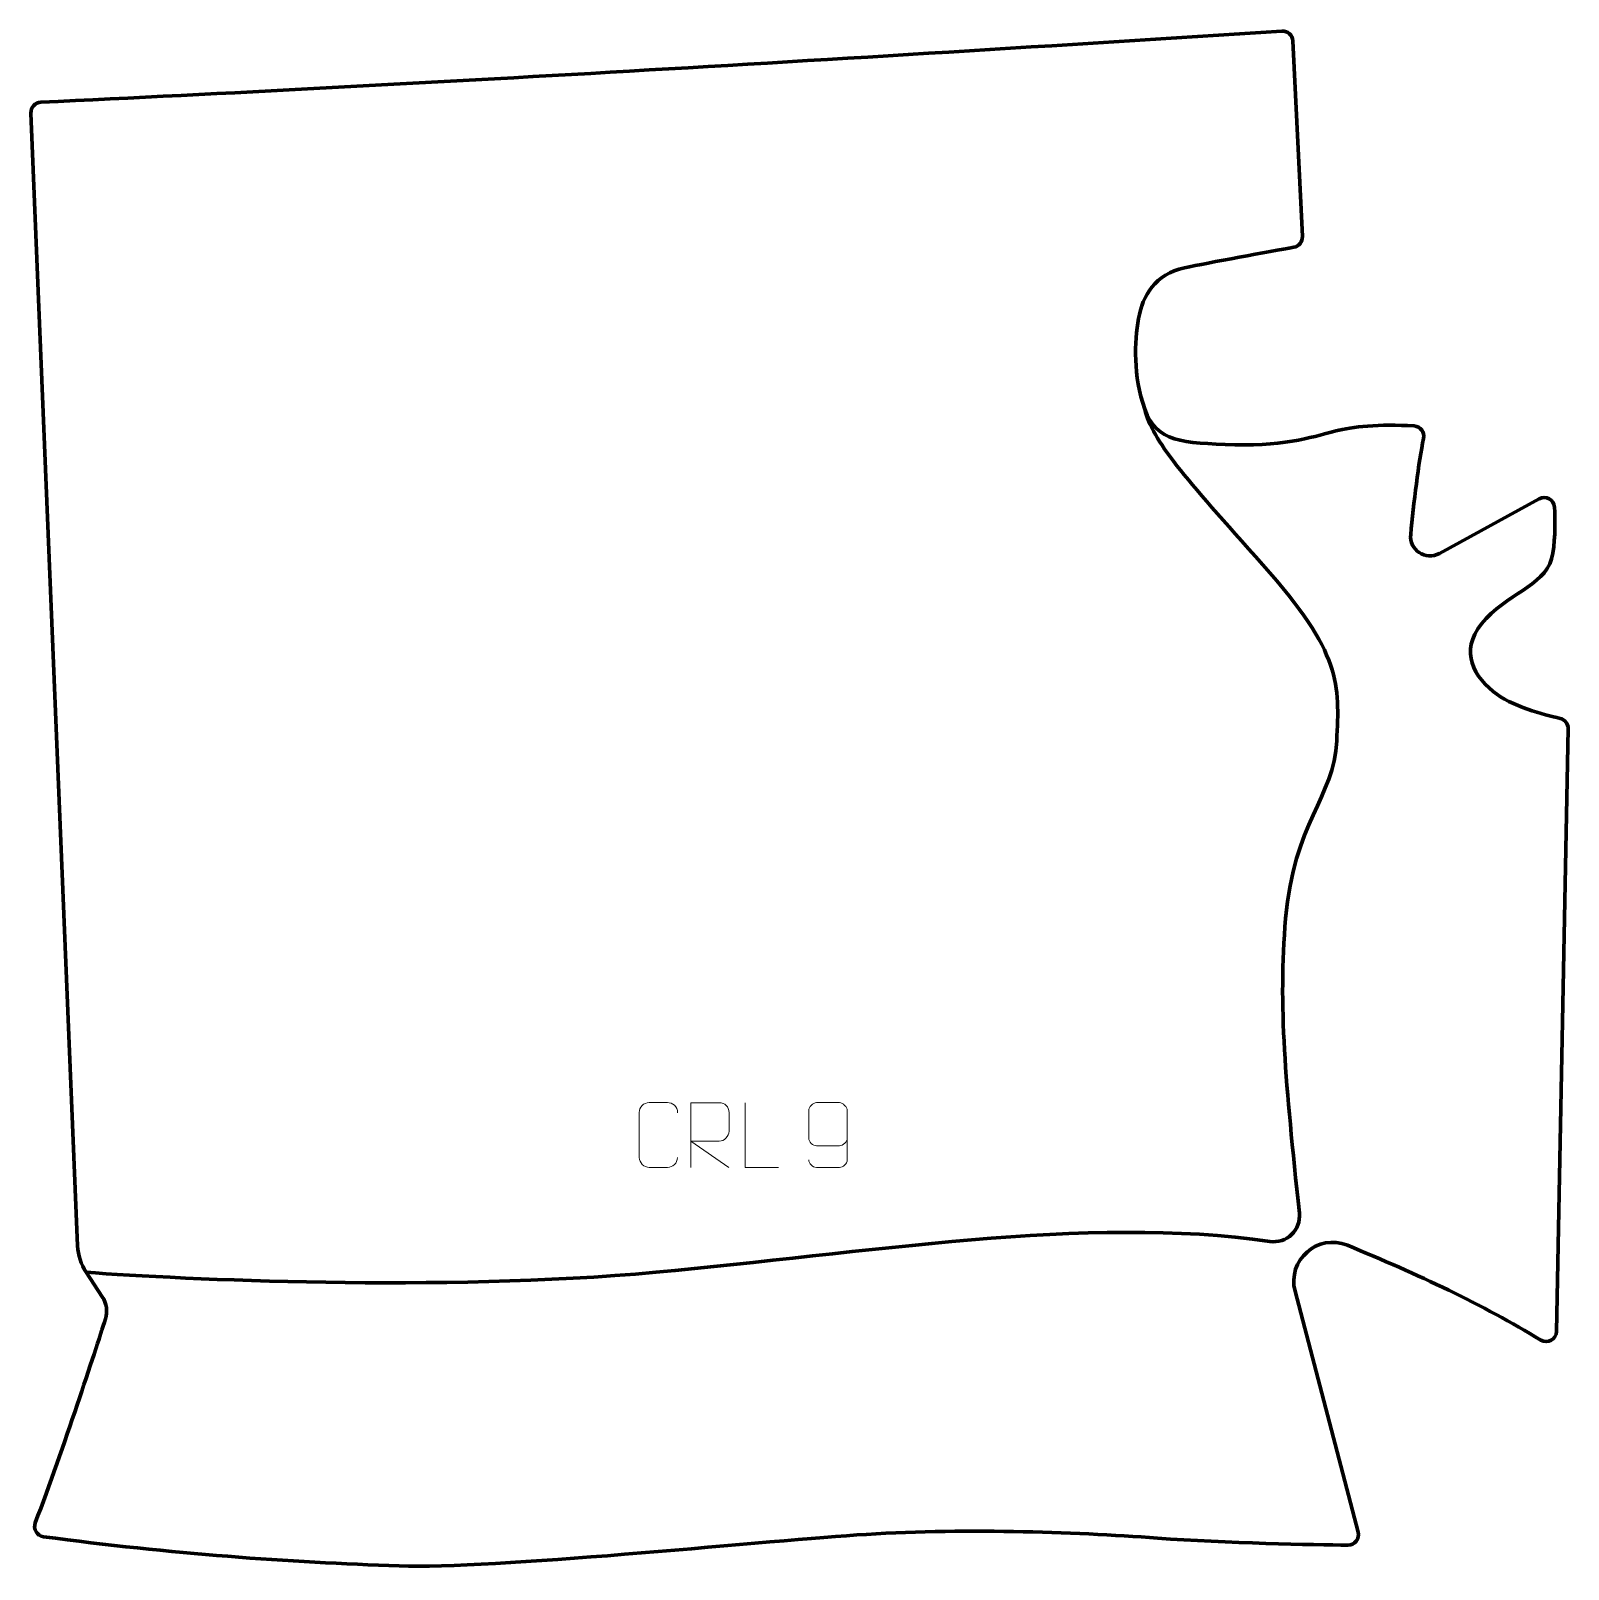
# Model space of a CAD drawing. Header units: millimetres. Extents: x -297 to 297, y -297 to 296.
import ezdxf

# ---------------------------------------------------------------- set-up
doc = ezdxf.new("R2010")
doc.units = ezdxf.units.MM
doc.header["$MEASUREMENT"] = 0
for name, color, linetype in [('layer 1', 7, 'Continuous'), ('layer 2', 7, 'Continuous'), ('layer 3', 7, 'Continuous')]:
    doc.layers.add(name, color=color, linetype=linetype)

msp = doc.modelspace()

# ---------------------------------------------------------------- linework, layer by layer
at = {"layer": 'layer 1', "color": 250, "lineweight": 9}
for points, knots in [([(-47.0388, -138.3518), (-47.1786, -140.6752), (-48.8558, -142.1548), (-51.0035, -142.1656), (-51.0035, -142.1656), (-53.3354, -142.1652), (-55.6673, -142.1652), (-57.9988, -142.1656), (-57.9988, -142.1656), (-59.9238, -142.271), (-61.8959, -140.3865), (-61.8847, -138.3692), (-61.8847, -138.3692), (-61.8843, -132.5991), (-61.8843, -126.8294), (-61.8847, -121.0601), (-61.8847, -121.0601), (-61.8805, -118.922), (-60.1338, -117.2028), (-57.9814, -117.2163), (-57.9814, -117.2163), (-55.6557, -117.2163), (-53.3296, -117.2163), (-51.0035, -117.2163), (-51.0035, -117.2163), (-49.0569, -117.1808), (-47.0655, -118.6723), (-47.0388, -121.1099)], [0, 0, 0, 0, 0.125, 0.125, 0.125, 0.125, 0.25, 0.25, 0.25, 0.25, 0.375, 0.375, 0.375, 0.375, 0.5, 0.5, 0.5, 0.5, 0.625, 0.625, 0.625, 0.625, 0.75, 0.75, 0.75, 0.75, 1, 1, 1, 1]), ([(-41.8844, -142.1913), (-41.8844, -142.1913), (-41.8844, -117.2378), (-41.8844, -117.2378), (-41.8844, -117.2378), (-38.2896, -117.2378), (-34.6941, -117.2378), (-31.0989, -117.2378), (-31.0989, -117.2378), (-28.7736, -117.2755), (-27.2163, -118.7655), (-27.2204, -121.1319), (-27.2204, -121.1319), (-27.2208, -123.1674), (-27.2208, -126.2268), (-27.2204, -128.2628), (-27.2204, -128.2628), (-27.2269, -130.1383), (-29.0392, -132.0801), (-31.0487, -132.0992), (-31.0487, -132.0992), (-31.0487, -132.0992), (-41.8844, -132.0992), (-41.8844, -132.0992), (-41.8844, -132.0992), (-41.8844, -132.0992), (-27.2297, -142.1913), (-27.2297, -142.1913)], [0, 0, 0, 0, 0.125, 0.125, 0.125, 0.125, 0.25, 0.25, 0.25, 0.25, 0.375, 0.375, 0.375, 0.375, 0.5, 0.5, 0.5, 0.5, 0.625, 0.625, 0.625, 0.625, 0.75, 0.75, 0.75, 0.75, 1, 1, 1, 1]), ([(-8.0778, -142.1914), (-8.0778, -142.1914), (-21.0269, -142.1914), (-21.0269, -142.1914), (-21.0269, -142.1914), (-21.0269, -142.1914), (-21.0269, -117.2378), (-21.0269, -117.2378)], [0, 0, 0, 0, 0.33333333, 0.33333333, 0.33333333, 0.33333333, 1, 1, 1, 1]), ([(3.5432, -139.2553), (3.5673, -140.5948), (4.9235, -142.2481), (6.4954, -142.2137), (6.4954, -142.2137), (9.4802, -142.2134), (12.4654, -142.2134), (15.4508, -142.2137), (15.4508, -142.2137), (16.6699, -142.2287), (18.3981, -140.7911), (18.4031, -139.2553), (18.4031, -139.2553), (18.4028, -132.8949), (18.4028, -126.5341), (18.4031, -120.1733), (18.4031, -120.1733), (18.3984, -119.0104), (16.6699, -117.2393), (15.4508, -117.2149), (15.4508, -117.2149), (12.4654, -117.2152), (9.4802, -117.2152), (6.4954, -117.2149), (6.4954, -117.2149), (5.2173, -117.2587), (3.5476, -118.8732), (3.5432, -120.1733), (3.5432, -120.1733), (3.5432, -123.7567), (3.5432, -127.3397), (3.5432, -130.9225), (3.5432, -130.9225), (3.5817, -132.4007), (5.1644, -133.8336), (6.4954, -133.8315), (6.4954, -133.8315), (9.4802, -133.8318), (12.4654, -133.8318), (15.4508, -133.8315), (15.4508, -133.8315), (16.7803, -133.8365), (18.4233, -132.3293), (18.3816, -130.9007)], [0, 0, 0, 0, 0.08333333, 0.08333333, 0.08333333, 0.08333333, 0.16666667, 0.16666667, 0.16666667, 0.16666667, 0.25, 0.25, 0.25, 0.25, 0.33333333, 0.33333333, 0.33333333, 0.33333333, 0.41666667, 0.41666667, 0.41666667, 0.41666667, 0.5, 0.5, 0.5, 0.5, 0.58333333, 0.58333333, 0.58333333, 0.58333333, 0.66666667, 0.66666667, 0.66666667, 0.66666667, 0.75, 0.75, 0.75, 0.75, 0.83333333, 0.83333333, 0.83333333, 0.83333333, 1, 1, 1, 1])]:
    msp.add_open_spline(points, degree=3, knots=knots, dxfattribs=at)
at = {"layer": 'layer 2', "color": 230, "lineweight": 200}
msp.add_open_spline([(292.0088, -205.4502), (292.0088, -205.4502), (296.5007, 26.987), (296.5007, 26.987), (296.5007, 26.987), (296.5378, 28.8948), (295.223, 30.5606), (293.3599, 30.9726), (293.3599, 30.9726), (287.3539, 32.2998), (274.4041, 35.6706), (267.6375, 41.2702), (267.6375, 41.2702), (258.6399, 48.7167), (254.6066, 58.6449), (264.8449, 69.5041), (264.8449, 69.5041), (275.0836, 80.3633), (288.7354, 82.5354), (290.597, 94.6356), (290.597, 94.6356), (291.6193, 101.2802), (291.5188, 107.8313), (291.2204, 112.3878), (291.2204, 112.3878), (291.0295, 115.3056), (287.8721, 117.0353), (285.3067, 115.6323), (285.3067, 115.6323), (285.3067, 115.6323), (246.819, 94.581), (246.819, 94.581), (246.819, 94.581), (241.5235, 91.6843), (235.1502, 95.907), (235.7527, 101.9131), (235.7527, 101.9131), (236.9314, 113.6574), (238.7711, 129.8718), (240.7206, 138.9131), (240.7206, 138.9131), (241.2339, 141.2954), (239.5084, 143.5811), (237.0767, 143.7381), (237.0767, 143.7381), (223.566, 144.6101), (213.0377, 143.3528), (206.9033, 141.8609), (206.9033, 141.8609), (200.059, 140.1962), (188.2202, 135.7565), (167.8723, 136.4962), (167.8723, 136.4962), (147.5241, 137.2364), (137.7906, 137.351), (133.1981, 150.2101), (133.1981, 150.2101), (128.6057, 163.0692), (129.2177, 176.2342), (130.7488, 185.1133), (130.7488, 185.1133), (132.2795, 193.9919), (137.1782, 202.2586), (148.5066, 204.7079), (148.5066, 204.7079), (157.6372, 206.6821), (181.6846, 211.0431), (190.6716, 212.661), (190.6716, 212.661), (192.6493, 213.0168), (194.0534, 214.7833), (193.957, 216.7906), (193.957, 216.7906), (193.957, 216.7906), (190.34, 292.1898), (190.34, 292.1898), (190.34, 292.1898), (190.2328, 294.4225), (188.3147, 296.1341), (186.0841, 295.9913), (186.0841, 295.9913), (11.7858, 284.8058), (-151.1474, 275.2021), (-292.6885, 268.5762), (-292.6885, 268.5762), (-294.8877, 268.4732), (-296.5878, 266.6144), (-296.4974, 264.4149), (-296.4974, 264.4149), (-296.4974, 264.4149), (-278.5199, -172.4369), (-278.5199, -172.4369), (-278.5199, -172.4369), (-278.37, -176.0772), (-277.2291, -179.6078), (-275.22, -182.6473), (-275.22, -182.6473), (-275.22, -182.6473), (-268.985, -192.0796), (-268.985, -192.0796), (-268.985, -192.0796), (-267.315, -194.6058), (-266.8796, -197.7526), (-267.8, -200.6376), (-267.8, -200.6376), (-271.8587, -213.3612), (-283.7643, -250.1556), (-294.8464, -279.2273), (-294.8464, -279.2273), (-295.7661, -281.6396), (-294.1942, -284.2752), (-291.6355, -284.6174), (-291.6355, -284.6174), (-242.4466, -291.1978), (-197.0893, -294.4165), (-154.4494, -295.8975), (-154.4494, -295.8975), (-118.3859, -297.1495), (-17.6832, -286.6392), (22.0594, -283.9355), (22.0594, -283.9355), (61.7797, -281.2329), (105.0306, -282.7106), (138.0968, -285.16), (138.0968, -285.16), (164.3886, -287.1077), (198.6165, -287.7), (211.5377, -287.8609), (211.5377, -287.8609), (214.1793, -287.894), (216.1249, -285.4034), (215.4564, -282.8475), (215.4564, -282.8475), (215.4564, -282.8475), (191.1542, -189.9142), (191.1542, -189.9142), (191.1542, -189.9142), (188.0276, -177.9565), (199.8957, -167.559), (211.3388, -172.2309), (211.3388, -172.2309), (238.3742, -183.2686), (263.6338, -195.2465), (285.9322, -208.791), (285.9322, -208.791), (288.5699, -210.3933), (291.9492, -208.5356), (292.0088, -205.4502)], degree=3, knots=[0, 0, 0, 0, 0.02631579, 0.02631579, 0.02631579, 0.02631579, 0.05263158, 0.05263158, 0.05263158, 0.05263158, 0.07894737, 0.07894737, 0.07894737, 0.07894737, 0.10526316, 0.10526316, 0.10526316, 0.10526316, 0.13157895, 0.13157895, 0.13157895, 0.13157895, 0.15789474, 0.15789474, 0.15789474, 0.15789474, 0.18421053, 0.18421053, 0.18421053, 0.18421053, 0.21052632, 0.21052632, 0.21052632, 0.21052632, 0.23684211, 0.23684211, 0.23684211, 0.23684211, 0.26315789, 0.26315789, 0.26315789, 0.26315789, 0.28947368, 0.28947368, 0.28947368, 0.28947368, 0.31578947, 0.31578947, 0.31578947, 0.31578947, 0.34210526, 0.34210526, 0.34210526, 0.34210526, 0.36842105, 0.36842105, 0.36842105, 0.36842105, 0.39473684, 0.39473684, 0.39473684, 0.39473684, 0.42105263, 0.42105263, 0.42105263, 0.42105263, 0.44736842, 0.44736842, 0.44736842, 0.44736842, 0.47368421, 0.47368421, 0.47368421, 0.47368421, 0.5, 0.5, 0.5, 0.5, 0.52631579, 0.52631579, 0.52631579, 0.52631579, 0.55263158, 0.55263158, 0.55263158, 0.55263158, 0.57894737, 0.57894737, 0.57894737, 0.57894737, 0.60526316, 0.60526316, 0.60526316, 0.60526316, 0.63157895, 0.63157895, 0.63157895, 0.63157895, 0.65789474, 0.65789474, 0.65789474, 0.65789474, 0.68421053, 0.68421053, 0.68421053, 0.68421053, 0.71052632, 0.71052632, 0.71052632, 0.71052632, 0.73684211, 0.73684211, 0.73684211, 0.73684211, 0.76315789, 0.76315789, 0.76315789, 0.76315789, 0.78947368, 0.78947368, 0.78947368, 0.78947368, 0.81578947, 0.81578947, 0.81578947, 0.81578947, 0.84210526, 0.84210526, 0.84210526, 0.84210526, 0.86842105, 0.86842105, 0.86842105, 0.86842105, 0.89473684, 0.89473684, 0.89473684, 0.89473684, 0.92105263, 0.92105263, 0.92105263, 0.92105263, 0.94736842, 0.94736842, 0.94736842, 0.94736842, 1, 1, 1, 1], dxfattribs=at)
at = {"layer": 'layer 3', "color": 142, "lineweight": 200}
msp.add_open_spline([(-275.2199, -182.6475), (-237.9948, -185.3586), (-139.2029, -190.2103), (-55.4277, -182.6475), (-55.4277, -182.6475), (23.4593, -175.5256), (111.3571, -160.3932), (181.3972, -170.7454), (181.3972, -170.7454), (187.8654, -171.7015), (193.4982, -166.3057), (192.8106, -159.8033), (192.8106, -159.8033), (187.4773, -109.3674), (184.6343, -80.2145), (187.5063, -46.2297), (187.5063, -46.2297), (190.6195, -9.3916), (206.1848, 0.4664), (207.2223, 22.2579), (207.2223, 22.2579), (208.2602, 44.0493), (209.298, 55.9827), (178.6861, 90.2265), (178.6861, 90.2265), (148.0742, 124.4703), (136.1584, 137.8293), (133.1979, 150.21)], degree=3, knots=[0, 0, 0, 0, 0.125, 0.125, 0.125, 0.125, 0.25, 0.25, 0.25, 0.25, 0.375, 0.375, 0.375, 0.375, 0.5, 0.5, 0.5, 0.5, 0.625, 0.625, 0.625, 0.625, 0.75, 0.75, 0.75, 0.75, 1, 1, 1, 1], dxfattribs=at)

doc.saveas('drawing.dxf')
